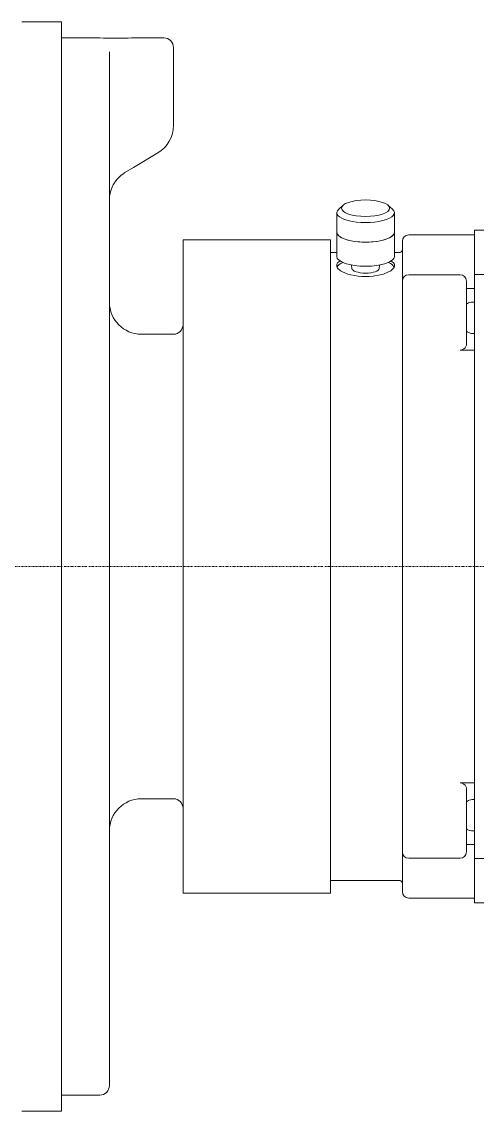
# Model space of a CAD drawing. Header units: metres. Extents: x -105 to 1484, y -92 to 1115.
# Drawn here: x 878.9 to 1021.1, y 775.2 to 1115.2 of the extents above; entities that cross this region are included whole.
import ezdxf

# ---------------------------------------------------------------- set-up
doc = ezdxf.new("R2010")
doc.units = ezdxf.units.M
doc.linetypes.add('DASHDOT', pattern=[1, 0.5, -0.25, 0, -0.25])
doc.layers.add('1', color=7, linetype='CONTINUOUS')
doc.layers.add('4', color=7, linetype='CONTINUOUS')

# ---------------------------------------------------------------- blocks, each defined once
blk = doc.blocks.new('BLOCK001')
at = {"layer": '1', "color": 15, "linetype": 'DASHDOT', "lineweight": 9}
blk.add_line((513.71009548073, 945.17298408725), (1483.9916081884, 945.17298408725), dxfattribs=at)
at = {"layer": '4', "color": 15, "linetype": 'CONTINUOUS', "lineweight": 9}
for p, q in [((878.88223540979, 1115.1729840873), (891.24262760435, 1115.1729840873)), ((891.24262760435, 775.17298408725), (891.24262760435, 1115.1729840873)), ((891.24262760435, 1110.1729840873), (901.99262760435, 1110.1729840873)), ((914.49262760435, 1110.1729840873), (923.24262760435, 1110.1729840873)), ((906.24262760435, 1105.8092191029), (906.24262760434, 783.17298408725)), ((926.24262760435, 1082.8348878769), (926.24262760435, 1107.1729840872)), ((921.38758515862, 1074.2599586198), (913.76853753958, 1069.6885300484)), ((911.09767005078, 1068.0860095551), (913.76853753958, 1069.6885300484)), ((979.25751395951, 1057.9299823559), (977.86039808949, 1056.7071711522)), ((993.22774124919, 1057.9299823559), (994.62485711921, 1056.7071711522)), ((977.24312760435, 1049.4788649945), (977.24312760435, 1055.5868670296)), ((995.24212760435, 1049.4788649945), (995.24212760435, 1055.5868670296)), ((977.24262760435, 1041.9613240282), (977.24262760435, 1049.4788649945)), ((995.24262760435, 1041.9613240282), (995.24262760435, 1049.4788649945)), ((999.74262760435, 1048.6729840872), (1020.2426276044, 1048.6729840872)), ((1020.2426276044, 1036.2833586383), (1020.2426276044, 1050.1729840872)), ((1025.6404020363, 1050.1729840872), (1020.2426276044, 1050.1729840872)), ((929.24262760435, 843.17298408725), (929.24262760435, 1047.1729840873)), ((929.24262760435, 1047.1729840873), (975.24262760435, 1047.1729840872)), ((975.24262760435, 1047.1729840872), (975.24262760435, 843.17298408725)), ((997.74262760435, 1034.2423914893), (997.74262760435, 1046.6729840872)), ((977.24262760435, 1043.1729840872), (975.24262760435, 1043.1729840872)), ((996.74262760435, 1043.1729840872), (995.24262760435, 1043.1729840872)), ((981.96430670888, 1038.1652993363), (981.88218237572, 1039.2685475615)), ((990.52094849982, 1038.1652993363), (990.60307283298, 1039.2685475615)), ((997.74262760435, 1033.9951214671), (997.74262760435, 1034.2423914893)), ((997.74262760435, 1022.8558516404), (997.74262760435, 1033.9951214671)), ((1015.7426276044, 1036.2423914893), (999.74262760435, 1036.2423914893)), ((1017.7426276044, 1034.2423914893), (1017.7426276044, 1033.9951214671)), ((1017.7426276044, 1033.9951214671), (1017.7426276044, 1022.8558516404)), ((1020.2426276044, 1035.5425990114), (1020.2426276044, 1036.2833586383)), ((1020.2426276044, 1036.2833586383), (1024.7426276044, 1036.2833586383)), ((1020.2426276044, 1024.1244419488), (1020.2426276044, 1035.5425990114)), ((1017.7426276044, 1031.9814393801), (1020.2426276044, 1031.9814393801)), ((1020.2426276044, 1027.7022253448), (1019.7426276044, 1027.7022253448)), ((1020.2426276044, 1020.9200989659), (1020.2426276044, 1024.1244419488)), ((997.74262760435, 1021.7607231218), (997.74262760435, 1022.8558516404)), ((997.74262760435, 1021.7607231218), (997.74262760435, 1009.6985329749)), ((1017.7426276044, 1022.8558516404), (1017.7426276044, 1021.7607231218)), ((1017.7426276044, 1014.4692883363), (1017.7426276044, 1021.7607231218)), ((1020.2426276044, 1020.9200989659), (1020.2426276044, 1009.854100653)), ((916.24262760435, 1017.6729840873), (926.24262760435, 1017.6729840872)), ((1020.2426276044, 1017.8979752351), (1019.7426276044, 1017.8979752351)), ((1020.2426276044, 1012.7325288583), (1015.7426276044, 1012.7325288583)), ((1020.2426276044, 1009.854100653), (1020.2426276044, 1004.9563463195)), ((997.74262760435, 1009.6985329749), (997.74262760435, 1002.6752645336)), ((1020.2426276044, 885.38962185504), (1020.2426276044, 1004.9563463195)), ((997.74262760435, 887.6707036409), (997.74262760435, 1002.6752645336)), ((997.74262760435, 887.6707036409), (997.74262760435, 880.64743519964)), ((1020.2426276044, 885.38962185504), (1020.2426276044, 880.49186752145)), ((997.74262760435, 880.64743519964), (997.74262760435, 868.58524505268)), ((1015.7426276044, 877.61343931622), (1020.2426276044, 877.61343931622)), ((1020.2426276044, 880.49186752145), (1020.2426276044, 869.42586920863)), ((1017.7426276044, 868.58524505268), (1017.7426276044, 875.87667983816)), ((916.24262760435, 872.67298408725), (926.24262760435, 872.67298408725)), ((1020.2426276044, 872.44799293943), (1019.7426276044, 872.44799293943)), ((997.74262760435, 867.4901165341), (997.74262760435, 868.58524505268)), ((997.74262760435, 856.35084670742), (997.74262760435, 867.4901165341)), ((1017.7426276044, 868.58524505268), (1017.7426276044, 867.4901165341)), ((1017.7426276044, 867.4901165341), (1017.7426276044, 856.35084670742)), ((1020.2426276044, 866.22152622572), (1020.2426276044, 869.42586920863)), ((1020.2426276044, 854.8033691631), (1020.2426276044, 866.22152622572)), ((1020.2426276044, 862.64374282969), (1019.7426276044, 862.64374282969)), ((1020.2426276044, 858.3645287944), (1017.7426276044, 858.3645287944)), ((997.74262760435, 856.10357668522), (997.74262760435, 856.35084670742)), ((997.74262760435, 843.67298408725), (997.74262760435, 856.10357668522)), ((1015.7426276044, 854.10357668522), (999.74262760435, 854.10357668522)), ((1017.7426276044, 856.35084670742), (1017.7426276044, 856.10357668522)), ((1020.2426276044, 854.06260953621), (1020.2426276044, 854.8033691631)), ((1020.2426276044, 840.17298408725), (1020.2426276044, 854.06260953621)), ((1020.2426276044, 854.06260953621), (1024.7426276044, 854.06260953621)), ((975.24262760435, 847.17298408725), (996.74262760435, 847.17298408725)), ((929.24262760435, 843.17298408725), (975.24262760435, 843.17298408725)), ((999.74262760435, 841.67298408725), (1020.2426276044, 841.67298408725)), ((1025.6404020363, 840.17298408725), (1020.2426276044, 840.17298408725)), ((891.24262760434, 780.17298408725), (903.24262760434, 780.17298408725)), ((878.88223540979, 775.17298408725), (891.24262760435, 775.17298408725))]:
    blk.add_line(p, q, dxfattribs=at)
for points in [[(914.49262760435, 1110.1729840873), (914.49262760435, 1110.1729840873), (914.3325315229, 1110.1668818076), (913.68558475476, 1110.1449891689), (913.19882228089, 1110.1295255215), (912.08378876841, 1110.100737333), (911.38211068256, 1110.085541735), (909.85010151939, 1110.0641851338), (909.0197897062, 1110.0583185763), (907.46546550251, 1110.0583185763), (906.6351536893, 1110.0641851338), (905.10314452614, 1110.085541735), (904.40146644029, 1110.100737333), (903.28643292781, 1110.1295255215), (902.79967045394, 1110.1449891689), (902.1527236858, 1110.1668818076), (901.99262760435, 1110.1729840873), (901.99262760435, 1110.1729840873)], [(906.24262760435, 1059.5110802976), (906.24262760435, 1060.1300783111), (906.30013246295, 1060.7522657427), (906.54993286602, 1062.0734923759), (906.75871074337, 1062.7680993671), (907.23481101534, 1063.878596549), (907.45095940923, 1064.3004557502), (907.82631775176, 1064.9169673834), (907.95995449207, 1065.1197648585), (908.32990454077, 1065.6382701653), (908.57931200019, 1065.9484864148), (909.29448188258, 1066.7325604894), (909.79836554075, 1067.1890802414), (910.59384920902, 1067.767949905), (910.84137444017, 1067.9317289961), (911.09767005067, 1068.086009555)], [(997.74262760435, 1044.1729840872), (997.74262760435, 1044.1714915905), (997.74262426303, 1044.1699990957), (997.74201665565, 1044.0342972699), (997.71440312394, 1043.9015234566), (997.6100014113, 1043.6586028264), (997.53575325742, 1043.550140452), (997.35012432764, 1043.3681521934), (997.24070214403, 1043.296180445), (997.00055834527, 1043.1981786635), (996.87223106213, 1043.1729840872), (996.74262760435, 1043.1729840872)], [(977.24262760435, 1039.1422461658), (977.24262760435, 1039.5289736439), (977.46872655505, 1039.9214679458), (978.04114726882, 1040.3492342403), (978.16836534377, 1040.4308198853), (978.30782240754, 1040.509162859)], [(994.17743280116, 1040.509162859), (994.31688986493, 1040.4308198853), (994.44410793988, 1040.3492342403), (995.01652865365, 1039.9214679458), (995.24262760435, 1039.5289736439), (995.24262760435, 1039.1422461658)], [(995.24262760435, 1039.1422461658), (995.24262760435, 1038.7555186878), (995.01652865365, 1038.3232881907), (994.09785478068, 1037.4931294404), (993.40531364872, 1037.096204643), (991.80786184079, 1036.4541196189), (990.79624370524, 1036.1662360197), (988.57901171843, 1035.7800048701), (987.37334562694, 1035.682715562), (985.11190958175, 1035.682715562), (983.90624349027, 1035.7800048701), (981.68901150346, 1036.1662360197), (980.67739336791, 1036.4541196189), (979.07994155998, 1037.096204643), (978.38740042802, 1037.4931294404), (977.46872655505, 1038.3232881907), (977.24262760435, 1038.7555186878), (977.24262760435, 1039.1422461658)], [(1019.7426276044, 1027.7022253448), (1019.4179704116, 1027.7022253448), (1019.0964429933, 1027.6603330586), (1018.5878157042, 1027.5220721318), (1018.3920894231, 1027.4469741003), (1018.036054149, 1027.2634460561), (1017.8774669856, 1027.1558342253), (1017.7426276044, 1027.0351626779)], [(1017.7426276044, 1018.6480391494), (1017.9375171444, 1018.453718014), (1018.1814230606, 1018.2889936595), (1018.6536795552, 1018.0772820403), (1018.8611933, 1018.0106215509), (1019.2943415262, 1017.9207690606), (1019.5179672202, 1017.8979752351), (1019.7426276044, 1017.8979752351)], [(1017.7426276044, 1014.4692883363), (1017.7426276044, 1014.2520021123), (1017.6917130567, 1014.0181852857), (1017.479996093, 1013.5828755271), (1017.3191290026, 1013.3814346525), (1016.9568491002, 1013.0776496401), (1016.7392602086, 1012.9491297316), (1016.2572399813, 1012.7764516878), (1015.9926952759, 1012.7325288583), (1015.7426276044, 1012.7325288583)], [(1015.7426276044, 877.61343931622), (1015.9926952759, 877.61343931622), (1016.2572399813, 877.56951648669), (1016.7392602086, 877.39683844289), (1016.9568491002, 877.26831853436), (1017.3191290026, 876.96453352195), (1017.479996093, 876.76309264743), (1017.6917130567, 876.32778288884), (1017.7426276044, 876.09396606219), (1017.7426276044, 875.87667983816)], [(1019.7426276044, 872.44799293943), (1019.4179704116, 872.44799293943), (1019.0964429933, 872.40037624651), (1018.5878157042, 872.24401177209), (1018.3920894231, 872.15922099046), (1018.036054149, 871.95293808119), (1017.8774669856, 871.83237514087), (1017.7426276044, 871.69792902511)], [(1017.7426276044, 863.31080549655), (1017.9375171444, 863.13639337643), (1018.1814230606, 862.98979124309), (1018.6536795552, 862.80201415686), (1018.8611932999, 862.74312201547), (1019.2943415262, 862.66381265318), (1019.5179672202, 862.64374282969), (1019.7426276044, 862.64374282969)], [(997.74262760435, 846.17298408725), (997.74262760435, 846.17447658402), (997.74262426303, 846.17596907883), (997.74201665565, 846.3116709046), (997.71440312394, 846.44444471787), (997.6100014113, 846.68736534807), (997.53575325742, 846.79582772247), (997.35012432764, 846.97781598113), (997.24070214403, 847.04978772951), (997.00055834526, 847.14778951103), (996.87223106212, 847.17298408725), (996.74262760435, 847.17298408725)]]:
    blk.add_lwpolyline(points, dxfattribs=at)
for centre, radius, start, end in [((923.24262760435, 1107.1729840872), 3, 0, 90), ((916.24262760435, 1082.8348878769), 10, 300.96375653205, 359.99999999999), ((999.74262760435, 1046.6729840872), 2, 90, 180), ((999.74262760435, 1034.2423914893), 2, 90, 180), ((1015.7426276044, 1034.2423914893), 2, 0, 90), ((916.24262760435, 1027.6729840873), 10, 180, 270), ((926.24262760435, 1020.6729840873), 3, 270, 0), ((916.24262760435, 862.67298408725), 10, 90, 180), ((926.24262760435, 869.67298408725), 3, 0, 90), ((999.74262760435, 856.10357668522), 2, 180, 270), ((1015.7426276044, 856.10357668522), 2, 270, 0), ((999.74262760435, 843.67298408725), 2, 180, 270), ((903.24262760434, 783.17298408725), 3, 270, 0)]:
    blk.add_arc(centre, radius, start, end, dxfattribs=at)
blk.add_ellipse((986.24262760435, 1056.9964059608), major_axis=(-7.4995, 0), ratio=0.34202014332567, dxfattribs=at)
for centre, major_axis, ratio, start_param, end_param in [((986.24262760435, 1055.5868670296), (8.9995, 0), 0.34202014332567, 2.7690656877372, 0.37252696585256), ((986.24262760435, 1049.4788649945), (9, 0), 0.34202014332567, 3.1310516792539, 0.010540974335004), ((986.24262760435, 1049.4788649945), (8.9995, 0), 0.34202014332567, -3.1415926535898, -2.9512015661121e-13), ((986.24262760435, 1041.9613240282), (9, 0), 0.34202014332567, -3.1415926535892, 2.9576341376014e-13), ((986.24262760435, 1038.2025535451), (9.0000000000001, 0), 0.34202014332566, 2.4848371055432, 2.9897863902451), ((986.24262760435, 1038.2025535451), (4.279707247774, 0), 0.34202014332567, -3.1161386269115, -0.025454026677684), ((986.24262760435, 1038.2025535451), (-9, 0), 0.34202014332567, -2.9897863902448, -2.4848371055432)]:
    blk.add_ellipse(centre, major_axis=major_axis, ratio=ratio, start_param=start_param, end_param=end_param, dxfattribs=at)

msp = doc.modelspace()

# ---------------------------------------------------------------- block references
msp.add_blockref('BLOCK001', (0, 0))

doc.saveas('drawing.dxf')
